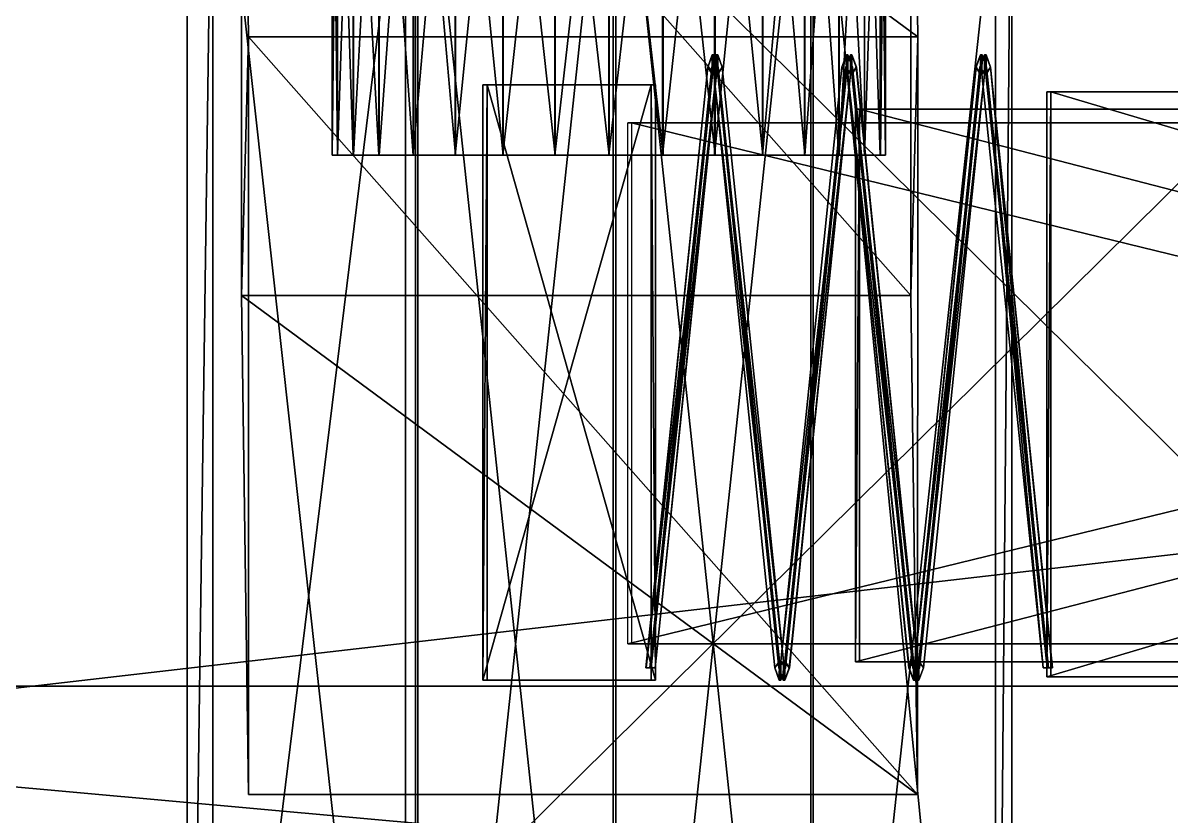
# Model space of a CAD drawing. Header units: metres. Extents: x -65 to 47, y 1 to 19.
# Drawn here: x -23.742 to -18.921, y 4.688 to 8.018 of the extents above; entities that cross this region are included whole.
import ezdxf

# ---------------------------------------------------------------- set-up
doc = ezdxf.new("R2010")
doc.units = ezdxf.units.M

msp = doc.modelspace()

# ---------------------------------------------------------------- linework, layer by layer
at = {"layer": 'back'}
for points in [[(-24.8963, 1.40639, -109.603), (-14.044, 12.1382, -109.603), (-14.044, 1.40639, -109.603)], [(-14.044, 12.1382, -109.603), (-24.8963, 1.40639, -109.603), (-24.8963, 12.1382, -109.603)]]:
    msp.add_3dface(points, dxfattribs=at)
at = {"layer": 'Cube.005'}
for points in [[(-28.4474, 1.52413, 91.282), (12.5226, 5.23413, 91.282), (12.5226, 1.52413, 91.282)], [(12.5226, 5.23413, 91.282), (-28.4474, 1.52413, 91.282), (-28.4474, 5.23413, 91.282)], [(-28.4474, 5.23413, 114.572), (12.5226, 1.52413, 114.572), (12.5226, 5.23413, 114.572)], [(12.5226, 1.52413, 114.572), (-28.4474, 5.23413, 114.572), (-28.4474, 1.52413, 114.572)], [(12.5226, 5.23413, 91.282), (-28.4474, 5.23413, 114.572), (12.5226, 5.23413, 114.572)], [(-28.4474, 5.23413, 114.572), (12.5226, 5.23413, 91.282), (-28.4474, 5.23413, 91.282)]]:
    msp.add_3dface(points, dxfattribs=at)
at = {"layer": 'Cube.007'}
for points in [[(-26.2342, 2.0763, -155.41), (-22.1353, 12.0763, -154.972), (-22.1353, 2.0763, -154.972)], [(-22.1353, 12.0763, -154.972), (-26.2342, 2.0763, -155.41), (-26.2342, 12.0763, -155.41)], [(-25.8545, 12.0763, -120.17), (10.8144, 2.0763, -116.252), (10.8144, 12.0763, -116.252)], [(10.8144, 2.0763, -116.252), (-25.8545, 12.0763, -120.17), (-25.8545, 2.0763, -120.17)], [(-22.1353, 2.0763, -154.972), (14.5336, 12.0763, -151.053), (14.5336, 2.0763, -151.053)], [(14.5336, 12.0763, -151.053), (-22.1353, 2.0763, -154.972), (-22.1353, 12.0763, -154.972)]]:
    msp.add_3dface(points, dxfattribs=at)
at = {"layer": 'Cube.019'}
for points in [[(-22.824, 10.0548, 107.618), (-20.0143, 6.87335, 107.381), (-22.8243, 6.87335, 107.384)], [(-22.8243, 6.87335, 107.384), (-22.7951, 7.96017, 136.141), (-22.824, 10.0548, 107.618)], [(-20.0143, 6.87335, 107.381), (-22.824, 10.0548, 107.618), (-20.014, 10.0548, 107.615)], [(-19.9851, 7.96017, 136.138), (-22.824, 10.0548, 107.618), (-22.7951, 7.96017, 136.141)], [(-22.824, 10.0548, 107.618), (-19.9851, 7.96017, 136.138), (-20.014, 10.0548, 107.615)], [(-19.9851, 7.96017, 136.138), (-20.0143, 6.87335, 107.381), (-20.014, 10.0548, 107.615)], [(-22.7951, 7.96017, 136.141), (-22.8243, 6.87335, 107.384), (-22.7953, 4.77874, 135.907)], [(-19.9853, 4.77874, 135.904), (-22.7951, 7.96017, 136.141), (-22.7953, 4.77874, 135.907)], [(-22.7951, 7.96017, 136.141), (-19.9853, 4.77874, 135.904), (-19.9851, 7.96017, 136.138)], [(-20.0143, 6.87335, 107.381), (-19.9851, 7.96017, 136.138), (-19.9853, 4.77874, 135.904)], [(-22.8243, 6.87335, 107.384), (-19.9853, 4.77874, 135.904), (-22.7953, 4.77874, 135.907)], [(-19.9853, 4.77874, 135.904), (-22.8243, 6.87335, 107.384), (-20.0143, 6.87335, 107.381)]]:
    msp.add_3dface(points, dxfattribs=at)
at = {"layer": 'Cube.020'}
for points in [[(-22.4434, 7.46308, 145.155), (-22.4209, 9.46308, 145.35), (-22.4434, 9.46308, 145.155)], [(-22.4209, 9.46308, 145.35), (-22.4434, 7.46308, 145.155), (-22.4209, 7.46308, 145.35)], [(-22.4213, 7.46308, 144.96), (-22.4434, 9.46308, 145.155), (-22.4213, 9.46308, 144.96)], [(-22.4434, 9.46308, 145.155), (-22.4213, 7.46308, 144.96), (-22.4434, 7.46308, 145.155)], [(-22.3553, 7.46308, 144.772), (-22.4213, 9.46308, 144.96), (-22.3553, 9.46308, 144.772)], [(-22.4213, 9.46308, 144.96), (-22.3553, 7.46308, 144.772), (-22.4213, 7.46308, 144.96)], [(-22.4209, 7.46308, 145.35), (-22.3546, 9.46308, 145.538), (-22.4209, 9.46308, 145.35)], [(-22.3546, 9.46308, 145.538), (-22.4209, 7.46308, 145.35), (-22.3546, 7.46308, 145.538)], [(-22.2481, 7.46308, 144.599), (-22.3553, 9.46308, 144.772), (-22.2481, 9.46308, 144.599)], [(-22.3553, 9.46308, 144.772), (-22.2481, 7.46308, 144.599), (-22.3553, 7.46308, 144.772)], [(-22.3546, 7.46308, 145.538), (-22.247, 9.46308, 145.71), (-22.3546, 9.46308, 145.538)], [(-22.247, 9.46308, 145.71), (-22.3546, 7.46308, 145.538), (-22.247, 7.46308, 145.71)], [(-22.1038, 7.46308, 144.448), (-22.2481, 9.46308, 144.599), (-22.1038, 9.46308, 144.448)], [(-22.2481, 9.46308, 144.599), (-22.1038, 7.46308, 144.448), (-22.2481, 7.46308, 144.599)], [(-22.247, 7.46308, 145.71), (-22.1024, 9.46308, 145.862), (-22.247, 9.46308, 145.71)], [(-22.1024, 9.46308, 145.862), (-22.247, 7.46308, 145.71), (-22.1024, 7.46308, 145.862)], [(-22.1038, 7.46308, 144.448), (-21.9279, 9.46308, 144.323), (-21.9279, 7.46308, 144.323)], [(-21.9279, 9.46308, 144.323), (-22.1038, 7.46308, 144.448), (-22.1038, 9.46308, 144.448)], [(-22.1024, 9.46308, 145.862), (-21.9262, 7.46308, 145.986), (-21.9262, 9.46308, 145.986)], [(-21.9262, 7.46308, 145.986), (-22.1024, 9.46308, 145.862), (-22.1024, 7.46308, 145.862)], [(-21.9279, 7.46308, 144.323), (-21.7271, 9.46308, 144.23), (-21.7271, 7.46308, 144.23)], [(-21.7271, 9.46308, 144.23), (-21.9279, 7.46308, 144.323), (-21.9279, 9.46308, 144.323)], [(-21.9262, 9.46308, 145.986), (-21.7252, 7.46308, 146.078), (-21.7252, 9.46308, 146.078)], [(-21.7252, 7.46308, 146.078), (-21.9262, 9.46308, 145.986), (-21.9262, 7.46308, 145.986)], [(-21.7271, 7.46308, 144.23), (-21.5092, 9.46308, 144.173), (-21.5092, 7.46308, 144.173)], [(-21.5092, 9.46308, 144.173), (-21.7271, 7.46308, 144.23), (-21.7271, 9.46308, 144.23)], [(-21.7252, 9.46308, 146.078), (-21.5072, 7.46308, 146.135), (-21.5072, 9.46308, 146.135)], [(-21.5072, 7.46308, 146.135), (-21.7252, 9.46308, 146.078), (-21.7252, 7.46308, 146.078)], [(-21.5092, 7.46308, 144.173), (-21.2826, 9.46308, 144.154), (-21.2826, 7.46308, 144.154)], [(-21.2826, 9.46308, 144.154), (-21.5092, 7.46308, 144.173), (-21.5092, 9.46308, 144.173)], [(-21.5072, 9.46308, 146.135), (-21.2805, 7.46308, 146.154), (-21.2805, 9.46308, 146.154)], [(-21.2805, 7.46308, 146.154), (-21.5072, 9.46308, 146.135), (-21.5072, 7.46308, 146.135)], [(-21.2826, 7.46308, 144.154), (-21.0559, 9.46308, 144.173), (-21.0559, 7.46308, 144.173)], [(-21.0559, 9.46308, 144.173), (-21.2826, 7.46308, 144.154), (-21.2826, 9.46308, 144.154)], [(-21.2805, 9.46308, 146.154), (-21.0539, 7.46308, 146.134), (-21.0539, 9.46308, 146.134)], [(-21.0539, 7.46308, 146.134), (-21.2805, 9.46308, 146.154), (-21.2805, 7.46308, 146.154)], [(-21.0559, 7.46308, 144.173), (-20.8379, 9.46308, 144.23), (-20.8379, 7.46308, 144.23)], [(-20.8379, 9.46308, 144.23), (-21.0559, 7.46308, 144.173), (-21.0559, 9.46308, 144.173)], [(-21.0539, 9.46308, 146.134), (-20.836, 7.46308, 146.077), (-20.836, 9.46308, 146.077)], [(-20.836, 7.46308, 146.077), (-21.0539, 9.46308, 146.134), (-21.0539, 7.46308, 146.134)], [(-20.8379, 7.46308, 144.23), (-20.6369, 9.46308, 144.322), (-20.6369, 7.46308, 144.322)], [(-20.6369, 9.46308, 144.322), (-20.8379, 7.46308, 144.23), (-20.8379, 9.46308, 144.23)], [(-20.836, 9.46308, 146.077), (-20.6352, 7.46308, 145.985), (-20.6352, 9.46308, 145.985)], [(-20.6352, 7.46308, 145.985), (-20.836, 9.46308, 146.077), (-20.836, 7.46308, 146.077)], [(-20.6369, 7.46308, 144.322), (-20.4607, 9.46308, 144.446), (-20.4607, 7.46308, 144.446)], [(-20.4607, 9.46308, 144.446), (-20.6369, 7.46308, 144.322), (-20.6369, 9.46308, 144.322)], [(-20.6352, 9.46308, 145.985), (-20.4593, 7.46308, 145.86), (-20.4593, 9.46308, 145.86)], [(-20.4593, 7.46308, 145.86), (-20.6352, 9.46308, 145.985), (-20.6352, 7.46308, 145.985)], [(-20.3161, 7.46308, 144.597), (-20.4607, 9.46308, 144.446), (-20.3161, 9.46308, 144.597)], [(-20.4607, 9.46308, 144.446), (-20.3161, 7.46308, 144.597), (-20.4607, 7.46308, 144.446)], [(-20.4593, 7.46308, 145.86), (-20.315, 9.46308, 145.708), (-20.4593, 9.46308, 145.86)], [(-20.315, 9.46308, 145.708), (-20.4593, 7.46308, 145.86), (-20.315, 7.46308, 145.708)], [(-20.2086, 7.46308, 144.77), (-20.3161, 9.46308, 144.597), (-20.2086, 9.46308, 144.77)], [(-20.3161, 9.46308, 144.597), (-20.2086, 7.46308, 144.77), (-20.3161, 7.46308, 144.597)], [(-20.315, 7.46308, 145.708), (-20.2078, 9.46308, 145.536), (-20.315, 9.46308, 145.708)], [(-20.2078, 9.46308, 145.536), (-20.315, 7.46308, 145.708), (-20.2078, 7.46308, 145.536)], [(-20.1422, 7.46308, 144.958), (-20.2086, 9.46308, 144.77), (-20.1422, 9.46308, 144.958)], [(-20.2086, 9.46308, 144.77), (-20.1422, 7.46308, 144.958), (-20.2086, 7.46308, 144.77)], [(-20.2078, 7.46308, 145.536), (-20.1418, 9.46308, 145.348), (-20.2078, 9.46308, 145.536)], [(-20.1418, 9.46308, 145.348), (-20.2078, 7.46308, 145.536), (-20.1418, 7.46308, 145.348)], [(-20.1197, 7.46308, 145.153), (-20.1422, 9.46308, 144.958), (-20.1197, 9.46308, 145.153)], [(-20.1422, 9.46308, 144.958), (-20.1197, 7.46308, 145.153), (-20.1422, 7.46308, 144.958)], [(-20.1418, 7.46308, 145.348), (-20.1197, 9.46308, 145.153), (-20.1418, 9.46308, 145.348)], [(-20.1197, 9.46308, 145.153), (-20.1418, 7.46308, 145.348), (-20.1197, 7.46308, 145.153)], [(-23.0522, 1.46093, 136.296), (-22.9445, 9.26093, 145.596), (-23.0522, 9.26093, 136.296)], [(-22.9445, 9.26093, 145.596), (-23.0522, 1.46093, 136.296), (-22.9445, 1.46093, 145.596)], [(-23.0522, 1.46093, 136.296), (-22.0935, 9.26093, 136.295), (-22.0935, 1.46093, 136.295)], [(-22.0935, 9.26093, 136.295), (-23.0522, 1.46093, 136.296), (-23.0522, 9.26093, 136.296)], [(-22.9445, 9.26093, 145.596), (-22.0833, 1.46093, 146.311), (-22.0833, 9.26093, 146.311)], [(-22.0833, 1.46093, 146.311), (-22.9445, 9.26093, 145.596), (-22.9445, 1.46093, 145.596)], [(-22.0935, 1.46093, 136.295), (-21.2635, 9.26093, 136.294), (-21.2635, 1.46093, 136.294)], [(-21.2635, 9.26093, 136.294), (-22.0935, 1.46093, 136.295), (-22.0935, 9.26093, 136.295)], [(-22.0833, 9.26093, 146.311), (-21.2532, 1.46093, 146.434), (-21.2532, 9.26093, 146.434)], [(-21.2532, 1.46093, 146.434), (-22.0833, 9.26093, 146.311), (-22.0833, 1.46093, 146.311)], [(-21.2635, 1.46093, 136.294), (-20.4334, 9.26093, 136.293), (-20.4334, 1.46093, 136.293)], [(-20.4334, 9.26093, 136.293), (-21.2635, 1.46093, 136.294), (-21.2635, 9.26093, 136.294)], [(-21.2532, 9.26093, 146.434), (-20.4233, 1.46093, 146.28), (-20.4233, 9.26093, 146.28)], [(-20.4233, 1.46093, 146.28), (-21.2532, 9.26093, 146.434), (-21.2532, 1.46093, 146.434)], [(-20.4334, 1.46093, 136.293), (-19.59, 9.26093, 136.292), (-19.59, 1.46093, 136.292)], [(-19.59, 9.26093, 136.292), (-20.4334, 1.46093, 136.293), (-20.4334, 9.26093, 136.293)], [(-20.4233, 9.26093, 146.28), (-19.6587, 1.46093, 145.592), (-19.6587, 9.26093, 145.592)], [(-19.6587, 1.46093, 145.592), (-20.4233, 9.26093, 146.28), (-20.4233, 1.46093, 146.28)], [(-19.6587, 1.46093, 145.592), (-19.59, 9.26093, 136.292), (-19.6587, 9.26093, 145.592)], [(-19.59, 9.26093, 136.292), (-19.6587, 1.46093, 145.592), (-19.59, 1.46093, 136.292)], [(-22.4434, 7.46308, 145.155), (-20.1418, 7.46308, 145.348), (-22.4209, 7.46308, 145.35)], [(-22.4434, 7.46308, 145.155), (-20.1197, 7.46308, 145.153), (-20.1418, 7.46308, 145.348)], [(-22.4213, 7.46308, 144.96), (-20.1197, 7.46308, 145.153), (-22.4434, 7.46308, 145.155)], [(-22.4213, 7.46308, 144.96), (-20.1422, 7.46308, 144.958), (-20.1197, 7.46308, 145.153)], [(-22.3553, 7.46308, 144.772), (-20.1422, 7.46308, 144.958), (-22.4213, 7.46308, 144.96)], [(-22.4209, 7.46308, 145.35), (-20.2078, 7.46308, 145.536), (-22.3546, 7.46308, 145.538)], [(-22.4209, 7.46308, 145.35), (-20.1418, 7.46308, 145.348), (-20.2078, 7.46308, 145.536)], [(-22.3553, 7.46308, 144.772), (-20.2086, 7.46308, 144.77), (-20.1422, 7.46308, 144.958)], [(-22.2481, 7.46308, 144.599), (-20.2086, 7.46308, 144.77), (-22.3553, 7.46308, 144.772)], [(-22.3546, 7.46308, 145.538), (-20.315, 7.46308, 145.708), (-22.247, 7.46308, 145.71)], [(-22.3546, 7.46308, 145.538), (-20.2078, 7.46308, 145.536), (-20.315, 7.46308, 145.708)], [(-22.2481, 7.46308, 144.599), (-20.3161, 7.46308, 144.597), (-20.2086, 7.46308, 144.77)], [(-22.1038, 7.46308, 144.448), (-20.3161, 7.46308, 144.597), (-22.2481, 7.46308, 144.599)], [(-22.247, 7.46308, 145.71), (-20.4593, 7.46308, 145.86), (-22.1024, 7.46308, 145.862)], [(-22.247, 7.46308, 145.71), (-20.315, 7.46308, 145.708), (-20.4593, 7.46308, 145.86)], [(-22.1038, 7.46308, 144.448), (-20.4607, 7.46308, 144.446), (-20.3161, 7.46308, 144.597)], [(-21.9279, 7.46308, 144.323), (-20.4607, 7.46308, 144.446), (-22.1038, 7.46308, 144.448)], [(-22.1024, 7.46308, 145.862), (-20.6352, 7.46308, 145.985), (-21.9262, 7.46308, 145.986)], [(-22.1024, 7.46308, 145.862), (-20.4593, 7.46308, 145.86), (-20.6352, 7.46308, 145.985)], [(-21.9279, 7.46308, 144.323), (-20.6369, 7.46308, 144.322), (-20.4607, 7.46308, 144.446)], [(-21.7271, 7.46308, 144.23), (-20.6369, 7.46308, 144.322), (-21.9279, 7.46308, 144.323)], [(-21.9262, 7.46308, 145.986), (-20.836, 7.46308, 146.077), (-21.7252, 7.46308, 146.078)], [(-21.9262, 7.46308, 145.986), (-20.6352, 7.46308, 145.985), (-20.836, 7.46308, 146.077)], [(-21.7271, 7.46308, 144.23), (-20.8379, 7.46308, 144.23), (-20.6369, 7.46308, 144.322)], [(-21.5092, 7.46308, 144.173), (-20.8379, 7.46308, 144.23), (-21.7271, 7.46308, 144.23)], [(-21.7252, 7.46308, 146.078), (-21.0539, 7.46308, 146.134), (-21.5072, 7.46308, 146.135)], [(-21.7252, 7.46308, 146.078), (-20.836, 7.46308, 146.077), (-21.0539, 7.46308, 146.134)], [(-21.5092, 7.46308, 144.173), (-21.0559, 7.46308, 144.173), (-20.8379, 7.46308, 144.23)], [(-21.0559, 7.46308, 144.173), (-21.5092, 7.46308, 144.173), (-21.2826, 7.46308, 144.154)], [(-21.5072, 7.46308, 146.135), (-21.0539, 7.46308, 146.134), (-21.2805, 7.46308, 146.154)]]:
    msp.add_3dface(points, dxfattribs=at)
at = {"layer": 'front'}
for points in [[(-24.8963, 12.1382, 100.397), (-14.044, 1.40639, 100.397), (-14.044, 12.1382, 100.397)], [(-14.044, 1.40639, 100.397), (-24.8963, 12.1382, 100.397), (-24.8963, 1.40639, 100.397)]]:
    msp.add_3dface(points, dxfattribs=at)
at = {"layer": 'object2_back'}
for points in [[(-31.5457, 4.32833, 57.1824), (15.2621, 9.73332, 57.1824), (15.2621, 4.32833, 57.1824)], [(15.2621, 9.73332, 57.1824), (-31.5457, 4.32833, 57.1824), (-31.5457, 9.73332, 57.1824)]]:
    msp.add_3dface(points, dxfattribs=at)
at = {"layer": 'object2_front'}
for points in [[(-31.5457, 9.73332, 117.182), (15.2621, 4.32833, 117.182), (15.2621, 9.73332, 117.182)], [(15.2621, 4.32833, 117.182), (-31.5457, 9.73332, 117.182), (-31.5457, 4.32833, 117.182)]]:
    msp.add_3dface(points, dxfattribs=at)
at = {"layer": 'Scissors.010'}
for points in [[(-20.8665, 7.8321, 138.273), (-20.8477, 7.88409, 138.273), (-20.8476, 7.80317, 138.273)], [(-20.8665, 7.8321, 138.273), (-20.8473, 7.88409, 138.318), (-20.8477, 7.88409, 138.273)], [(-20.8473, 7.88409, 138.318), (-20.8665, 7.8321, 138.273), (-20.8662, 7.8321, 138.318)], [(-20.8662, 7.8321, 138.318), (-20.8472, 7.80317, 138.318), (-20.8473, 7.88409, 138.318)], [(-20.8497, 7.8321, 140.468), (-20.8305, 7.88409, 140.514), (-20.8309, 7.88409, 140.468)], [(-20.8305, 7.88409, 140.514), (-20.8497, 7.8321, 140.468), (-20.8494, 7.8321, 140.514)], [(-20.8497, 7.8321, 140.468), (-20.8309, 7.88409, 140.468), (-20.8308, 7.80317, 140.468)], [(-20.8494, 7.8321, 140.514), (-20.8304, 7.80317, 140.513), (-20.8305, 7.88409, 140.514)], [(-20.8415, 7.88409, 138.273), (-20.8476, 7.80317, 138.273), (-20.8477, 7.88409, 138.273)], [(-20.8412, 7.88409, 138.318), (-20.8477, 7.88409, 138.273), (-20.8473, 7.88409, 138.318)], [(-20.8477, 7.88409, 138.273), (-20.8412, 7.88409, 138.318), (-20.8415, 7.88409, 138.273)], [(-20.8476, 7.80317, 138.273), (-20.8415, 7.88409, 138.273), (-20.8416, 7.80317, 138.273)], [(-20.8472, 7.80317, 138.318), (-20.8412, 7.88409, 138.318), (-20.8473, 7.88409, 138.318)], [(-20.8412, 7.88409, 138.318), (-20.8472, 7.80317, 138.318), (-20.8413, 7.80317, 138.318)], [(-20.8227, 7.8321, 138.273), (-20.8416, 7.80317, 138.273), (-20.8415, 7.88409, 138.273)], [(-20.8223, 7.8321, 138.318), (-20.8415, 7.88409, 138.273), (-20.8412, 7.88409, 138.318)], [(-20.8415, 7.88409, 138.273), (-20.8223, 7.8321, 138.318), (-20.8227, 7.8321, 138.273)], [(-20.8223, 7.8321, 138.318), (-20.8412, 7.88409, 138.318), (-20.8413, 7.80317, 138.318)], [(-20.8244, 7.88409, 140.513), (-20.8309, 7.88409, 140.468), (-20.8305, 7.88409, 140.514)], [(-20.8309, 7.88409, 140.468), (-20.8244, 7.88409, 140.513), (-20.8247, 7.88409, 140.468)], [(-20.8247, 7.88409, 140.468), (-20.8308, 7.80317, 140.468), (-20.8309, 7.88409, 140.468)], [(-20.8308, 7.80317, 140.468), (-20.8247, 7.88409, 140.468), (-20.8248, 7.80317, 140.468)], [(-20.8304, 7.80317, 140.513), (-20.8244, 7.88409, 140.513), (-20.8305, 7.88409, 140.514)], [(-20.8244, 7.88409, 140.513), (-20.8304, 7.80317, 140.513), (-20.8245, 7.80317, 140.513)], [(-20.8059, 7.8321, 140.468), (-20.8248, 7.80317, 140.468), (-20.8247, 7.88409, 140.468)], [(-20.8055, 7.8321, 140.513), (-20.8247, 7.88409, 140.468), (-20.8244, 7.88409, 140.513)], [(-20.8247, 7.88409, 140.468), (-20.8055, 7.8321, 140.513), (-20.8059, 7.8321, 140.468)], [(-20.8055, 7.8321, 140.513), (-20.8244, 7.88409, 140.513), (-20.8245, 7.80317, 140.513)], [(-20.3034, 7.8321, 138.269), (-20.2842, 7.88409, 138.314), (-20.2845, 7.88409, 138.268)], [(-20.2842, 7.88409, 138.314), (-20.3034, 7.8321, 138.269), (-20.303, 7.8321, 138.314)], [(-20.3034, 7.8321, 138.269), (-20.2845, 7.88409, 138.268), (-20.2844, 7.80317, 138.268)], [(-20.303, 7.8321, 138.314), (-20.2841, 7.80317, 138.314), (-20.2842, 7.88409, 138.314)], [(-20.2866, 7.8321, 140.464), (-20.2677, 7.88409, 140.464), (-20.2676, 7.80317, 140.464)], [(-20.2866, 7.8321, 140.464), (-20.2674, 7.88409, 140.509), (-20.2677, 7.88409, 140.464)], [(-20.2674, 7.88409, 140.509), (-20.2866, 7.8321, 140.464), (-20.2862, 7.8321, 140.509)], [(-20.2862, 7.8321, 140.509), (-20.2673, 7.80317, 140.509), (-20.2674, 7.88409, 140.509)], [(-20.278, 7.88409, 138.314), (-20.2845, 7.88409, 138.268), (-20.2842, 7.88409, 138.314)], [(-20.2845, 7.88409, 138.268), (-20.278, 7.88409, 138.314), (-20.2784, 7.88409, 138.268)], [(-20.2784, 7.88409, 138.268), (-20.2844, 7.80317, 138.268), (-20.2845, 7.88409, 138.268)], [(-20.2844, 7.80317, 138.268), (-20.2784, 7.88409, 138.268), (-20.2785, 7.80317, 138.268)], [(-20.2841, 7.80317, 138.314), (-20.278, 7.88409, 138.314), (-20.2842, 7.88409, 138.314)], [(-20.278, 7.88409, 138.314), (-20.2841, 7.80317, 138.314), (-20.2781, 7.80317, 138.314)], [(-20.2595, 7.8321, 138.268), (-20.2785, 7.80317, 138.268), (-20.2784, 7.88409, 138.268)], [(-20.2592, 7.8321, 138.314), (-20.2784, 7.88409, 138.268), (-20.278, 7.88409, 138.314)], [(-20.2784, 7.88409, 138.268), (-20.2592, 7.8321, 138.314), (-20.2595, 7.8321, 138.268)], [(-20.2592, 7.8321, 138.314), (-20.278, 7.88409, 138.314), (-20.2781, 7.80317, 138.314)], [(-20.2616, 7.88409, 140.464), (-20.2676, 7.80317, 140.464), (-20.2677, 7.88409, 140.464)], [(-20.2612, 7.88409, 140.509), (-20.2677, 7.88409, 140.464), (-20.2674, 7.88409, 140.509)], [(-20.2677, 7.88409, 140.464), (-20.2612, 7.88409, 140.509), (-20.2616, 7.88409, 140.464)], [(-20.2676, 7.80317, 140.464), (-20.2616, 7.88409, 140.464), (-20.2617, 7.80317, 140.464)], [(-20.2673, 7.80317, 140.509), (-20.2612, 7.88409, 140.509), (-20.2674, 7.88409, 140.509)], [(-20.2612, 7.88409, 140.509), (-20.2673, 7.80317, 140.509), (-20.2613, 7.80317, 140.509)], [(-20.2427, 7.8321, 140.463), (-20.2617, 7.80317, 140.464), (-20.2616, 7.88409, 140.464)], [(-20.2423, 7.8321, 140.509), (-20.2616, 7.88409, 140.464), (-20.2612, 7.88409, 140.509)], [(-20.2616, 7.88409, 140.464), (-20.2423, 7.8321, 140.509), (-20.2427, 7.8321, 140.463)], [(-20.2423, 7.8321, 140.509), (-20.2612, 7.88409, 140.509), (-20.2613, 7.80317, 140.509)], [(-19.7402, 7.8321, 138.264), (-19.7213, 7.88409, 138.264), (-19.7213, 7.80317, 138.264)], [(-19.7402, 7.8321, 138.264), (-19.721, 7.88409, 138.31), (-19.7213, 7.88409, 138.264)], [(-19.721, 7.88409, 138.31), (-19.7402, 7.8321, 138.264), (-19.7399, 7.8321, 138.31)], [(-19.7399, 7.8321, 138.31), (-19.7209, 7.80317, 138.31), (-19.721, 7.88409, 138.31)], [(-19.7234, 7.8321, 140.46), (-19.7042, 7.88409, 140.505), (-19.7045, 7.88409, 140.459)], [(-19.7042, 7.88409, 140.505), (-19.7234, 7.8321, 140.46), (-19.723, 7.8321, 140.505)], [(-19.7234, 7.8321, 140.46), (-19.7045, 7.88409, 140.459), (-19.7044, 7.80317, 140.459)], [(-19.723, 7.8321, 140.505), (-19.7041, 7.80317, 140.505), (-19.7042, 7.88409, 140.505)], [(-19.7213, 7.80317, 138.264), (-19.7152, 7.88409, 138.264), (-19.7153, 7.80317, 138.264)], [(-19.7152, 7.88409, 138.264), (-19.7213, 7.80317, 138.264), (-19.7213, 7.88409, 138.264)], [(-19.7148, 7.88409, 138.31), (-19.7213, 7.88409, 138.264), (-19.721, 7.88409, 138.31)], [(-19.7213, 7.88409, 138.264), (-19.7148, 7.88409, 138.31), (-19.7152, 7.88409, 138.264)], [(-19.7209, 7.80317, 138.31), (-19.7148, 7.88409, 138.31), (-19.721, 7.88409, 138.31)], [(-19.7148, 7.88409, 138.31), (-19.7209, 7.80317, 138.31), (-19.715, 7.80317, 138.31)], [(-19.6963, 7.8321, 138.264), (-19.7153, 7.80317, 138.264), (-19.7152, 7.88409, 138.264)], [(-19.696, 7.8321, 138.309), (-19.7152, 7.88409, 138.264), (-19.7148, 7.88409, 138.31)], [(-19.7152, 7.88409, 138.264), (-19.696, 7.8321, 138.309), (-19.6963, 7.8321, 138.264)], [(-19.696, 7.8321, 138.309), (-19.7148, 7.88409, 138.31), (-19.715, 7.80317, 138.31)], [(-19.698, 7.88409, 140.505), (-19.7045, 7.88409, 140.459), (-19.7042, 7.88409, 140.505)], [(-19.7045, 7.88409, 140.459), (-19.698, 7.88409, 140.505), (-19.6984, 7.88409, 140.459)], [(-19.6984, 7.88409, 140.459), (-19.7044, 7.80317, 140.459), (-19.7045, 7.88409, 140.459)], [(-19.7044, 7.80317, 140.459), (-19.6984, 7.88409, 140.459), (-19.6985, 7.80317, 140.459)], [(-19.7041, 7.80317, 140.505), (-19.698, 7.88409, 140.505), (-19.7042, 7.88409, 140.505)], [(-19.698, 7.88409, 140.505), (-19.7041, 7.80317, 140.505), (-19.6981, 7.80317, 140.505)], [(-19.6795, 7.8321, 140.459), (-19.6985, 7.80317, 140.459), (-19.6984, 7.88409, 140.459)], [(-19.6792, 7.8321, 140.505), (-19.6984, 7.88409, 140.459), (-19.698, 7.88409, 140.505)], [(-19.6984, 7.88409, 140.459), (-19.6792, 7.8321, 140.505), (-19.6795, 7.8321, 140.459)], [(-19.6792, 7.8321, 140.505), (-19.698, 7.88409, 140.505), (-19.6981, 7.80317, 140.505)], [(-20.8476, 7.80317, 138.273), (-21.1262, 5.31005, 138.275), (-20.8665, 7.8321, 138.273)], [(-21.1262, 5.31005, 138.275), (-20.8662, 7.8321, 138.318), (-20.8665, 7.8321, 138.273)], [(-20.8662, 7.8321, 138.318), (-21.1262, 5.31005, 138.275), (-21.1258, 5.31005, 138.32)], [(-20.8472, 7.80317, 138.318), (-20.8662, 7.8321, 138.318), (-21.1258, 5.31005, 138.32)], [(-21.1094, 5.31005, 140.47), (-20.8494, 7.8321, 140.514), (-20.8497, 7.8321, 140.468)], [(-20.8494, 7.8321, 140.514), (-21.1094, 5.31005, 140.47), (-21.109, 5.31005, 140.516)], [(-20.8308, 7.80317, 140.468), (-21.1094, 5.31005, 140.47), (-20.8497, 7.8321, 140.468)], [(-20.8304, 7.80317, 140.513), (-20.8494, 7.8321, 140.514), (-21.109, 5.31005, 140.516)], [(-20.8416, 7.80317, 138.273), (-20.8227, 7.8321, 138.273), (-20.566, 5.33899, 138.271)], [(-20.8413, 7.80317, 138.318), (-20.5657, 5.33899, 138.316), (-20.8223, 7.8321, 138.318)], [(-20.8248, 7.80317, 140.468), (-20.8059, 7.8321, 140.468), (-20.5492, 5.33899, 140.466)], [(-20.8245, 7.80317, 140.513), (-20.5488, 5.33899, 140.511), (-20.8055, 7.8321, 140.513)], [(-20.5657, 5.33899, 138.316), (-20.8227, 7.8321, 138.273), (-20.8223, 7.8321, 138.318)], [(-20.8227, 7.8321, 138.273), (-20.5657, 5.33899, 138.316), (-20.566, 5.33899, 138.271)], [(-20.5488, 5.33899, 140.511), (-20.8059, 7.8321, 140.468), (-20.8055, 7.8321, 140.513)], [(-20.8059, 7.8321, 140.468), (-20.5488, 5.33899, 140.511), (-20.5492, 5.33899, 140.466)], [(-20.56, 5.33899, 138.271), (-20.303, 7.8321, 138.314), (-20.3034, 7.8321, 138.269)], [(-20.303, 7.8321, 138.314), (-20.56, 5.33899, 138.271), (-20.5597, 5.33899, 138.316)], [(-20.2844, 7.80317, 138.268), (-20.56, 5.33899, 138.271), (-20.3034, 7.8321, 138.269)], [(-20.2841, 7.80317, 138.314), (-20.303, 7.8321, 138.314), (-20.5597, 5.33899, 138.316)], [(-20.2676, 7.80317, 140.464), (-20.5432, 5.33899, 140.466), (-20.2866, 7.8321, 140.464)], [(-20.5432, 5.33899, 140.466), (-20.2862, 7.8321, 140.509), (-20.2866, 7.8321, 140.464)], [(-20.2862, 7.8321, 140.509), (-20.5432, 5.33899, 140.466), (-20.5429, 5.33899, 140.511)], [(-20.2673, 7.80317, 140.509), (-20.2862, 7.8321, 140.509), (-20.5429, 5.33899, 140.511)], [(-20.2785, 7.80317, 138.268), (-20.2595, 7.8321, 138.268), (-20.0028, 5.33899, 138.266)], [(-20.2781, 7.80317, 138.314), (-20.0025, 5.33899, 138.312), (-20.2592, 7.8321, 138.314)], [(-20.2617, 7.80317, 140.464), (-20.2427, 7.8321, 140.463), (-19.986, 5.33899, 140.462)], [(-20.2613, 7.80317, 140.509), (-19.9857, 5.33899, 140.507), (-20.2423, 7.8321, 140.509)], [(-20.0025, 5.33899, 138.312), (-20.2595, 7.8321, 138.268), (-20.2592, 7.8321, 138.314)], [(-20.2595, 7.8321, 138.268), (-20.0025, 5.33899, 138.312), (-20.0028, 5.33899, 138.266)], [(-19.9857, 5.33899, 140.507), (-20.2427, 7.8321, 140.463), (-20.2423, 7.8321, 140.509)], [(-20.2427, 7.8321, 140.463), (-19.9857, 5.33899, 140.507), (-19.986, 5.33899, 140.462)], [(-19.7213, 7.80317, 138.264), (-19.9969, 5.33899, 138.266), (-19.7402, 7.8321, 138.264)], [(-19.9969, 5.33899, 138.266), (-19.7399, 7.8321, 138.31), (-19.7402, 7.8321, 138.264)], [(-19.7399, 7.8321, 138.31), (-19.9969, 5.33899, 138.266), (-19.9965, 5.33899, 138.312)], [(-19.7209, 7.80317, 138.31), (-19.7399, 7.8321, 138.31), (-19.9965, 5.33899, 138.312)], [(-19.9801, 5.33899, 140.461), (-19.723, 7.8321, 140.505), (-19.7234, 7.8321, 140.46)], [(-19.723, 7.8321, 140.505), (-19.9801, 5.33899, 140.461), (-19.9797, 5.33899, 140.507)], [(-19.7044, 7.80317, 140.459), (-19.9801, 5.33899, 140.461), (-19.7234, 7.8321, 140.46)], [(-19.7041, 7.80317, 140.505), (-19.723, 7.8321, 140.505), (-19.9797, 5.33899, 140.507)], [(-19.6963, 7.8321, 138.264), (-19.4586, 5.31005, 138.262), (-19.7153, 7.80317, 138.264)], [(-19.4583, 5.31005, 138.308), (-19.696, 7.8321, 138.309), (-19.715, 7.80317, 138.31)], [(-19.6795, 7.8321, 140.459), (-19.4418, 5.31005, 140.457), (-19.6985, 7.80317, 140.459)], [(-19.4415, 5.31005, 140.503), (-19.6792, 7.8321, 140.505), (-19.6981, 7.80317, 140.505)], [(-19.4586, 5.31005, 138.262), (-19.6963, 7.8321, 138.264), (-19.4367, 5.31005, 138.262)], [(-19.4363, 5.31005, 138.307), (-19.6963, 7.8321, 138.264), (-19.696, 7.8321, 138.309)], [(-19.6963, 7.8321, 138.264), (-19.4363, 5.31005, 138.307), (-19.4367, 5.31005, 138.262)], [(-19.696, 7.8321, 138.309), (-19.4583, 5.31005, 138.308), (-19.4363, 5.31005, 138.307)], [(-19.4195, 5.31005, 140.503), (-19.6795, 7.8321, 140.459), (-19.6792, 7.8321, 140.505)], [(-19.6795, 7.8321, 140.459), (-19.4195, 5.31005, 140.503), (-19.4199, 5.31005, 140.457)], [(-19.4418, 5.31005, 140.457), (-19.6795, 7.8321, 140.459), (-19.4199, 5.31005, 140.457)], [(-19.6792, 7.8321, 140.505), (-19.4415, 5.31005, 140.503), (-19.4195, 5.31005, 140.503)], [(-20.8476, 7.80317, 138.273), (-21.1042, 5.31005, 138.275), (-21.1262, 5.31005, 138.275)], [(-21.1039, 5.31005, 138.32), (-20.8472, 7.80317, 138.318), (-21.1258, 5.31005, 138.32)], [(-20.8308, 7.80317, 140.468), (-21.0874, 5.31005, 140.47), (-21.1094, 5.31005, 140.47)], [(-21.0871, 5.31005, 140.515), (-20.8304, 7.80317, 140.513), (-21.109, 5.31005, 140.516)], [(-20.8476, 7.80317, 138.273), (-21.1039, 5.31005, 138.32), (-21.1042, 5.31005, 138.275)], [(-21.1039, 5.31005, 138.32), (-20.8476, 7.80317, 138.273), (-20.8472, 7.80317, 138.318)], [(-20.8308, 7.80317, 140.468), (-21.0871, 5.31005, 140.515), (-21.0874, 5.31005, 140.47)], [(-21.0871, 5.31005, 140.515), (-20.8308, 7.80317, 140.468), (-20.8304, 7.80317, 140.513)], [(-20.8476, 7.80317, 138.273), (-20.8413, 7.80317, 138.318), (-20.8472, 7.80317, 138.318)], [(-20.8413, 7.80317, 138.318), (-20.8476, 7.80317, 138.273), (-20.8416, 7.80317, 138.273)], [(-20.5849, 5.31005, 138.271), (-20.8413, 7.80317, 138.318), (-20.8416, 7.80317, 138.273)], [(-20.5849, 5.31005, 138.271), (-20.8416, 7.80317, 138.273), (-20.566, 5.33899, 138.271)], [(-20.8413, 7.80317, 138.318), (-20.5849, 5.31005, 138.271), (-20.5846, 5.31005, 138.316)], [(-20.8413, 7.80317, 138.318), (-20.5846, 5.31005, 138.316), (-20.5657, 5.33899, 138.316)], [(-20.8308, 7.80317, 140.468), (-20.8245, 7.80317, 140.513), (-20.8304, 7.80317, 140.513)], [(-20.8245, 7.80317, 140.513), (-20.8308, 7.80317, 140.468), (-20.8248, 7.80317, 140.468)], [(-20.5681, 5.31005, 140.466), (-20.8248, 7.80317, 140.468), (-20.5492, 5.33899, 140.466)], [(-20.5681, 5.31005, 140.466), (-20.8245, 7.80317, 140.513), (-20.8248, 7.80317, 140.468)], [(-20.8245, 7.80317, 140.513), (-20.5678, 5.31005, 140.511), (-20.5488, 5.33899, 140.511)], [(-20.8245, 7.80317, 140.513), (-20.5681, 5.31005, 140.466), (-20.5678, 5.31005, 140.511)], [(-20.2844, 7.80317, 138.268), (-20.5411, 5.31005, 138.27), (-20.56, 5.33899, 138.271)], [(-20.5408, 5.31005, 138.316), (-20.2841, 7.80317, 138.314), (-20.5597, 5.33899, 138.316)], [(-20.2676, 7.80317, 140.464), (-20.5243, 5.31005, 140.466), (-20.5432, 5.33899, 140.466)], [(-20.5239, 5.31005, 140.511), (-20.2673, 7.80317, 140.509), (-20.5429, 5.33899, 140.511)], [(-20.2844, 7.80317, 138.268), (-20.5408, 5.31005, 138.316), (-20.5411, 5.31005, 138.27)], [(-20.5408, 5.31005, 138.316), (-20.2844, 7.80317, 138.268), (-20.2841, 7.80317, 138.314)], [(-20.2676, 7.80317, 140.464), (-20.5239, 5.31005, 140.511), (-20.5243, 5.31005, 140.466)], [(-20.5239, 5.31005, 140.511), (-20.2676, 7.80317, 140.464), (-20.2673, 7.80317, 140.509)], [(-20.2844, 7.80317, 138.268), (-20.2781, 7.80317, 138.314), (-20.2841, 7.80317, 138.314)], [(-20.2781, 7.80317, 138.314), (-20.2844, 7.80317, 138.268), (-20.2785, 7.80317, 138.268)], [(-20.0218, 5.31005, 138.266), (-20.2785, 7.80317, 138.268), (-20.0028, 5.33899, 138.266)], [(-20.0218, 5.31005, 138.266), (-20.2781, 7.80317, 138.314), (-20.2785, 7.80317, 138.268)], [(-20.2781, 7.80317, 138.314), (-20.0215, 5.31005, 138.312), (-20.0025, 5.33899, 138.312)], [(-20.2781, 7.80317, 138.314), (-20.0218, 5.31005, 138.266), (-20.0215, 5.31005, 138.312)], [(-20.2676, 7.80317, 140.464), (-20.2613, 7.80317, 140.509), (-20.2673, 7.80317, 140.509)], [(-20.2613, 7.80317, 140.509), (-20.2676, 7.80317, 140.464), (-20.2617, 7.80317, 140.464)], [(-20.005, 5.31005, 140.462), (-20.2613, 7.80317, 140.509), (-20.2617, 7.80317, 140.464)], [(-20.005, 5.31005, 140.462), (-20.2617, 7.80317, 140.464), (-19.986, 5.33899, 140.462)], [(-20.2613, 7.80317, 140.509), (-20.005, 5.31005, 140.462), (-20.0047, 5.31005, 140.507)], [(-20.2613, 7.80317, 140.509), (-20.0047, 5.31005, 140.507), (-19.9857, 5.33899, 140.507)], [(-19.7213, 7.80317, 138.264), (-19.9779, 5.31005, 138.266), (-19.9969, 5.33899, 138.266)], [(-19.9776, 5.31005, 138.312), (-19.7209, 7.80317, 138.31), (-19.9965, 5.33899, 138.312)], [(-19.7044, 7.80317, 140.459), (-19.9611, 5.31005, 140.461), (-19.9801, 5.33899, 140.461)], [(-19.9608, 5.31005, 140.507), (-19.7041, 7.80317, 140.505), (-19.9797, 5.33899, 140.507)], [(-19.7213, 7.80317, 138.264), (-19.9776, 5.31005, 138.312), (-19.9779, 5.31005, 138.266)], [(-19.9776, 5.31005, 138.312), (-19.7213, 7.80317, 138.264), (-19.7209, 7.80317, 138.31)], [(-19.7044, 7.80317, 140.459), (-19.9608, 5.31005, 140.507), (-19.9611, 5.31005, 140.461)], [(-19.9608, 5.31005, 140.507), (-19.7044, 7.80317, 140.459), (-19.7041, 7.80317, 140.505)], [(-19.7213, 7.80317, 138.264), (-19.715, 7.80317, 138.31), (-19.7209, 7.80317, 138.31)], [(-19.715, 7.80317, 138.31), (-19.7213, 7.80317, 138.264), (-19.7153, 7.80317, 138.264)], [(-19.4586, 5.31005, 138.262), (-19.715, 7.80317, 138.31), (-19.7153, 7.80317, 138.264)], [(-19.715, 7.80317, 138.31), (-19.4586, 5.31005, 138.262), (-19.4583, 5.31005, 138.308)], [(-19.7044, 7.80317, 140.459), (-19.6981, 7.80317, 140.505), (-19.7041, 7.80317, 140.505)], [(-19.6981, 7.80317, 140.505), (-19.7044, 7.80317, 140.459), (-19.6985, 7.80317, 140.459)], [(-19.4418, 5.31005, 140.457), (-19.6981, 7.80317, 140.505), (-19.6985, 7.80317, 140.459)], [(-19.6981, 7.80317, 140.505), (-19.4418, 5.31005, 140.457), (-19.4415, 5.31005, 140.503)], [(-21.1262, 5.31005, 138.275), (-21.1039, 5.31005, 138.32), (-21.1258, 5.31005, 138.32)], [(-21.1039, 5.31005, 138.32), (-21.1262, 5.31005, 138.275), (-21.1042, 5.31005, 138.275)], [(-21.1094, 5.31005, 140.47), (-21.0871, 5.31005, 140.515), (-21.109, 5.31005, 140.516)], [(-21.0871, 5.31005, 140.515), (-21.1094, 5.31005, 140.47), (-21.0874, 5.31005, 140.47)], [(-20.5849, 5.31005, 138.271), (-20.566, 5.33899, 138.271), (-20.5661, 5.25807, 138.271)], [(-20.566, 5.33899, 138.271), (-20.5846, 5.31005, 138.316), (-20.5849, 5.31005, 138.271)], [(-20.5661, 5.25807, 138.271), (-20.5846, 5.31005, 138.316), (-20.5849, 5.31005, 138.271)], [(-20.5846, 5.31005, 138.316), (-20.5657, 5.25807, 138.316), (-20.5657, 5.33899, 138.316)], [(-20.5846, 5.31005, 138.316), (-20.566, 5.33899, 138.271), (-20.5657, 5.33899, 138.316)], [(-20.5846, 5.31005, 138.316), (-20.5661, 5.25807, 138.271), (-20.5657, 5.25807, 138.316)], [(-20.5492, 5.33899, 140.466), (-20.5678, 5.31005, 140.511), (-20.5681, 5.31005, 140.466)], [(-20.5681, 5.31005, 140.466), (-20.5492, 5.33899, 140.466), (-20.5493, 5.25807, 140.466)], [(-20.5493, 5.25807, 140.466), (-20.5678, 5.31005, 140.511), (-20.5681, 5.31005, 140.466)], [(-20.5678, 5.31005, 140.511), (-20.5492, 5.33899, 140.466), (-20.5488, 5.33899, 140.511)], [(-20.5678, 5.31005, 140.511), (-20.5489, 5.25807, 140.511), (-20.5488, 5.33899, 140.511)], [(-20.5678, 5.31005, 140.511), (-20.5493, 5.25807, 140.466), (-20.5489, 5.25807, 140.511)], [(-20.566, 5.33899, 138.271), (-20.5599, 5.25807, 138.271), (-20.5661, 5.25807, 138.271)], [(-20.5597, 5.33899, 138.316), (-20.566, 5.33899, 138.271), (-20.5657, 5.33899, 138.316)], [(-20.566, 5.33899, 138.271), (-20.5597, 5.33899, 138.316), (-20.56, 5.33899, 138.271)], [(-20.5599, 5.25807, 138.271), (-20.566, 5.33899, 138.271), (-20.56, 5.33899, 138.271)], [(-20.5657, 5.33899, 138.316), (-20.5596, 5.25807, 138.316), (-20.5597, 5.33899, 138.316)], [(-20.5596, 5.25807, 138.316), (-20.5657, 5.33899, 138.316), (-20.5657, 5.25807, 138.316)], [(-20.5411, 5.31005, 138.27), (-20.5597, 5.33899, 138.316), (-20.56, 5.33899, 138.271)], [(-20.5411, 5.31005, 138.27), (-20.5599, 5.25807, 138.271), (-20.56, 5.33899, 138.271)], [(-20.5411, 5.31005, 138.27), (-20.5596, 5.25807, 138.316), (-20.5599, 5.25807, 138.271)], [(-20.5597, 5.33899, 138.316), (-20.5411, 5.31005, 138.27), (-20.5408, 5.31005, 138.316)], [(-20.5408, 5.31005, 138.316), (-20.5597, 5.33899, 138.316), (-20.5596, 5.25807, 138.316)], [(-20.5596, 5.25807, 138.316), (-20.5411, 5.31005, 138.27), (-20.5408, 5.31005, 138.316)], [(-20.5492, 5.33899, 140.466), (-20.5431, 5.25807, 140.466), (-20.5493, 5.25807, 140.466)], [(-20.5431, 5.25807, 140.466), (-20.5492, 5.33899, 140.466), (-20.5432, 5.33899, 140.466)], [(-20.5429, 5.33899, 140.511), (-20.5492, 5.33899, 140.466), (-20.5488, 5.33899, 140.511)], [(-20.5492, 5.33899, 140.466), (-20.5429, 5.33899, 140.511), (-20.5432, 5.33899, 140.466)], [(-20.5428, 5.25807, 140.511), (-20.5488, 5.33899, 140.511), (-20.5489, 5.25807, 140.511)], [(-20.5488, 5.33899, 140.511), (-20.5428, 5.25807, 140.511), (-20.5429, 5.33899, 140.511)], [(-20.5243, 5.31005, 140.466), (-20.5431, 5.25807, 140.466), (-20.5432, 5.33899, 140.466)], [(-20.5243, 5.31005, 140.466), (-20.5429, 5.33899, 140.511), (-20.5432, 5.33899, 140.466)], [(-20.5243, 5.31005, 140.466), (-20.5428, 5.25807, 140.511), (-20.5431, 5.25807, 140.466)], [(-20.5239, 5.31005, 140.511), (-20.5429, 5.33899, 140.511), (-20.5428, 5.25807, 140.511)], [(-20.5429, 5.33899, 140.511), (-20.5243, 5.31005, 140.466), (-20.5239, 5.31005, 140.511)], [(-20.5428, 5.25807, 140.511), (-20.5243, 5.31005, 140.466), (-20.5239, 5.31005, 140.511)], [(-20.0028, 5.33899, 138.266), (-20.0215, 5.31005, 138.312), (-20.0218, 5.31005, 138.266)], [(-20.0218, 5.31005, 138.266), (-20.0028, 5.33899, 138.266), (-20.0029, 5.25807, 138.266)], [(-20.0029, 5.25807, 138.266), (-20.0215, 5.31005, 138.312), (-20.0218, 5.31005, 138.266)], [(-20.0215, 5.31005, 138.312), (-20.0028, 5.33899, 138.266), (-20.0025, 5.33899, 138.312)], [(-20.0215, 5.31005, 138.312), (-20.0026, 5.25807, 138.312), (-20.0025, 5.33899, 138.312)], [(-20.0215, 5.31005, 138.312), (-20.0029, 5.25807, 138.266), (-20.0026, 5.25807, 138.312)], [(-20.005, 5.31005, 140.462), (-19.986, 5.33899, 140.462), (-19.9861, 5.25807, 140.462)], [(-19.986, 5.33899, 140.462), (-20.0047, 5.31005, 140.507), (-20.005, 5.31005, 140.462)], [(-19.9861, 5.25807, 140.462), (-20.0047, 5.31005, 140.507), (-20.005, 5.31005, 140.462)], [(-20.0047, 5.31005, 140.507), (-19.9858, 5.25807, 140.507), (-19.9857, 5.33899, 140.507)], [(-20.0047, 5.31005, 140.507), (-19.986, 5.33899, 140.462), (-19.9857, 5.33899, 140.507)], [(-20.0047, 5.31005, 140.507), (-19.9861, 5.25807, 140.462), (-19.9858, 5.25807, 140.507)], [(-20.0028, 5.33899, 138.266), (-19.9968, 5.25807, 138.266), (-20.0029, 5.25807, 138.266)], [(-19.9968, 5.25807, 138.266), (-20.0028, 5.33899, 138.266), (-19.9969, 5.33899, 138.266)], [(-19.9965, 5.33899, 138.312), (-20.0028, 5.33899, 138.266), (-20.0025, 5.33899, 138.312)], [(-20.0028, 5.33899, 138.266), (-19.9965, 5.33899, 138.312), (-19.9969, 5.33899, 138.266)], [(-19.9965, 5.25807, 138.312), (-20.0025, 5.33899, 138.312), (-20.0026, 5.25807, 138.312)], [(-20.0025, 5.33899, 138.312), (-19.9965, 5.25807, 138.312), (-19.9965, 5.33899, 138.312)], [(-19.9779, 5.31005, 138.266), (-19.9965, 5.33899, 138.312), (-19.9969, 5.33899, 138.266)], [(-19.9779, 5.31005, 138.266), (-19.9968, 5.25807, 138.266), (-19.9969, 5.33899, 138.266)], [(-19.9779, 5.31005, 138.266), (-19.9965, 5.25807, 138.312), (-19.9968, 5.25807, 138.266)], [(-19.9965, 5.33899, 138.312), (-19.9779, 5.31005, 138.266), (-19.9776, 5.31005, 138.312)], [(-19.9776, 5.31005, 138.312), (-19.9965, 5.33899, 138.312), (-19.9965, 5.25807, 138.312)], [(-19.9965, 5.25807, 138.312), (-19.9779, 5.31005, 138.266), (-19.9776, 5.31005, 138.312)], [(-19.986, 5.33899, 140.462), (-19.98, 5.25807, 140.461), (-19.9861, 5.25807, 140.462)], [(-19.9797, 5.33899, 140.507), (-19.986, 5.33899, 140.462), (-19.9857, 5.33899, 140.507)], [(-19.986, 5.33899, 140.462), (-19.9797, 5.33899, 140.507), (-19.9801, 5.33899, 140.461)], [(-19.98, 5.25807, 140.461), (-19.986, 5.33899, 140.462), (-19.9801, 5.33899, 140.461)], [(-19.9796, 5.25807, 140.507), (-19.9857, 5.33899, 140.507), (-19.9858, 5.25807, 140.507)], [(-19.9857, 5.33899, 140.507), (-19.9796, 5.25807, 140.507), (-19.9797, 5.33899, 140.507)], [(-19.9611, 5.31005, 140.461), (-19.98, 5.25807, 140.461), (-19.9801, 5.33899, 140.461)], [(-19.9611, 5.31005, 140.461), (-19.9797, 5.33899, 140.507), (-19.9801, 5.33899, 140.461)], [(-19.9611, 5.31005, 140.461), (-19.9796, 5.25807, 140.507), (-19.98, 5.25807, 140.461)], [(-19.9608, 5.31005, 140.507), (-19.9797, 5.33899, 140.507), (-19.9796, 5.25807, 140.507)], [(-19.9797, 5.33899, 140.507), (-19.9611, 5.31005, 140.461), (-19.9608, 5.31005, 140.507)], [(-19.9796, 5.25807, 140.507), (-19.9611, 5.31005, 140.461), (-19.9608, 5.31005, 140.507)], [(-19.4586, 5.31005, 138.262), (-19.4363, 5.31005, 138.307), (-19.4583, 5.31005, 138.308)], [(-19.4363, 5.31005, 138.307), (-19.4586, 5.31005, 138.262), (-19.4367, 5.31005, 138.262)], [(-19.4418, 5.31005, 140.457), (-19.4195, 5.31005, 140.503), (-19.4415, 5.31005, 140.503)], [(-19.4195, 5.31005, 140.503), (-19.4418, 5.31005, 140.457), (-19.4199, 5.31005, 140.457)], [(-20.5661, 5.25807, 138.271), (-20.5596, 5.25807, 138.316), (-20.5657, 5.25807, 138.316)], [(-20.5596, 5.25807, 138.316), (-20.5661, 5.25807, 138.271), (-20.5599, 5.25807, 138.271)], [(-20.5493, 5.25807, 140.466), (-20.5428, 5.25807, 140.511), (-20.5489, 5.25807, 140.511)], [(-20.5428, 5.25807, 140.511), (-20.5493, 5.25807, 140.466), (-20.5431, 5.25807, 140.466)], [(-20.0029, 5.25807, 138.266), (-19.9965, 5.25807, 138.312), (-20.0026, 5.25807, 138.312)], [(-19.9965, 5.25807, 138.312), (-20.0029, 5.25807, 138.266), (-19.9968, 5.25807, 138.266)], [(-19.9861, 5.25807, 140.462), (-19.9796, 5.25807, 140.507), (-19.9858, 5.25807, 140.507)], [(-19.9796, 5.25807, 140.507), (-19.9861, 5.25807, 140.462), (-19.98, 5.25807, 140.461)]]:
    msp.add_3dface(points, dxfattribs=at)
at = {"layer": 'Tunnel1.010'}
for points in [[(-21.0864, 7.75877, 140.541), (-21.8109, 7.75877, 138.254), (-21.7933, 7.75877, 140.547)], [(-21.8109, 7.75877, 138.254), (-21.0864, 7.75877, 140.541), (-21.1039, 7.75877, 138.249)], [(-21.8109, 5.25877, 138.254), (-21.7933, 7.75877, 140.547), (-21.8109, 7.75877, 138.254)], [(-21.7933, 7.75877, 140.547), (-21.8109, 5.25877, 138.254), (-21.7933, 5.25877, 140.547)], [(-21.8109, 5.25877, 138.254), (-21.1039, 7.75877, 138.249), (-21.1039, 5.25877, 138.249)], [(-21.1039, 7.75877, 138.249), (-21.8109, 5.25877, 138.254), (-21.8109, 7.75877, 138.254)], [(-21.7933, 7.75877, 140.547), (-21.0864, 5.25877, 140.541), (-21.0864, 7.75877, 140.541)], [(-21.0864, 5.25877, 140.541), (-21.7933, 7.75877, 140.547), (-21.7933, 5.25877, 140.547)], [(-21.0864, 5.25877, 140.541), (-21.1039, 7.75877, 138.249), (-21.0864, 7.75877, 140.541)], [(-21.1039, 7.75877, 138.249), (-21.0864, 5.25877, 140.541), (-21.1039, 5.25877, 138.249)], [(-21.8109, 5.25877, 138.254), (-21.0864, 5.25877, 140.541), (-21.7933, 5.25877, 140.547)], [(-21.0864, 5.25877, 140.541), (-21.8109, 5.25877, 138.254), (-21.1039, 5.25877, 138.249)]]:
    msp.add_3dface(points, dxfattribs=at)
at = {"layer": 'Tunnel2.010'}
for points in [[(-21.2018, 5.41113, 138.426), (-12.2344, 7.59882, 138.357), (-12.2344, 5.41113, 138.357)], [(-12.2344, 7.59882, 138.357), (-21.2018, 5.41113, 138.426), (-21.2018, 7.59882, 138.426)], [(-12.2195, 7.59882, 140.297), (-21.2018, 7.59882, 138.426), (-21.187, 7.59882, 140.366)], [(-21.2018, 7.59882, 138.426), (-12.2195, 7.59882, 140.297), (-12.2344, 7.59882, 138.357)], [(-21.187, 7.59882, 140.366), (-12.2195, 5.41113, 140.297), (-12.2195, 7.59882, 140.297)], [(-12.2195, 5.41113, 140.297), (-21.187, 7.59882, 140.366), (-21.187, 5.41113, 140.366)], [(-21.2018, 5.41113, 138.426), (-12.2195, 5.41113, 140.297), (-21.187, 5.41113, 140.366)], [(-12.2195, 5.41113, 140.297), (-21.2018, 5.41113, 138.426), (-12.2344, 5.41113, 138.357)]]:
    msp.add_3dface(points, dxfattribs=at)
at = {"layer": 'Tunnel3.010'}
for points in [[(-20.2457, 5.33625, 138.338), (-20.2296, 7.65555, 140.439), (-20.2457, 7.65555, 138.338)], [(-20.2296, 7.65555, 140.439), (-20.2457, 5.33625, 138.338), (-20.2296, 5.33625, 140.439)], [(-20.2457, 5.33625, 138.338), (-11.2782, 7.65555, 138.269), (-11.2782, 5.33625, 138.269)], [(-11.2782, 7.65555, 138.269), (-20.2457, 5.33625, 138.338), (-20.2457, 7.65555, 138.338)], [(-11.2621, 7.65555, 140.371), (-20.2457, 7.65555, 138.338), (-20.2296, 7.65555, 140.439)], [(-20.2457, 7.65555, 138.338), (-11.2621, 7.65555, 140.371), (-11.2782, 7.65555, 138.269)], [(-20.2296, 7.65555, 140.439), (-11.2621, 5.33625, 140.371), (-11.2621, 7.65555, 140.371)], [(-11.2621, 5.33625, 140.371), (-20.2296, 7.65555, 140.439), (-20.2296, 5.33625, 140.439)], [(-20.2457, 5.33625, 138.338), (-11.2621, 5.33625, 140.371), (-20.2296, 5.33625, 140.439)], [(-11.2621, 5.33625, 140.371), (-20.2457, 5.33625, 138.338), (-11.2782, 5.33625, 138.269)]]:
    msp.add_3dface(points, dxfattribs=at)
at = {"layer": 'Tunnel4.010'}
for points in [[(-19.443, 5.27241, 138.237), (-19.4255, 7.72891, 140.528), (-19.443, 7.72891, 138.237)], [(-19.4255, 7.72891, 140.528), (-19.443, 5.27241, 138.237), (-19.4255, 5.27241, 140.528)], [(-11.1628, 7.72891, 140.464), (-19.443, 7.72891, 138.237), (-19.4255, 7.72891, 140.528)], [(-19.443, 7.72891, 138.237), (-11.1628, 7.72891, 140.464), (-11.1804, 7.72891, 138.174)], [(-19.443, 5.27241, 138.237), (-11.1804, 7.72891, 138.174), (-11.1804, 5.27241, 138.174)], [(-11.1804, 7.72891, 138.174), (-19.443, 5.27241, 138.237), (-19.443, 7.72891, 138.237)], [(-19.4255, 7.72891, 140.528), (-11.1628, 5.27241, 140.464), (-11.1628, 7.72891, 140.464)], [(-11.1628, 5.27241, 140.464), (-19.4255, 7.72891, 140.528), (-19.4255, 5.27241, 140.528)], [(-19.443, 5.27241, 138.237), (-11.1628, 5.27241, 140.464), (-19.4255, 5.27241, 140.528)], [(-11.1628, 5.27241, 140.464), (-19.443, 5.27241, 138.237), (-11.1804, 5.27241, 138.174)]]:
    msp.add_3dface(points, dxfattribs=at)

doc.saveas('drawing.dxf')
